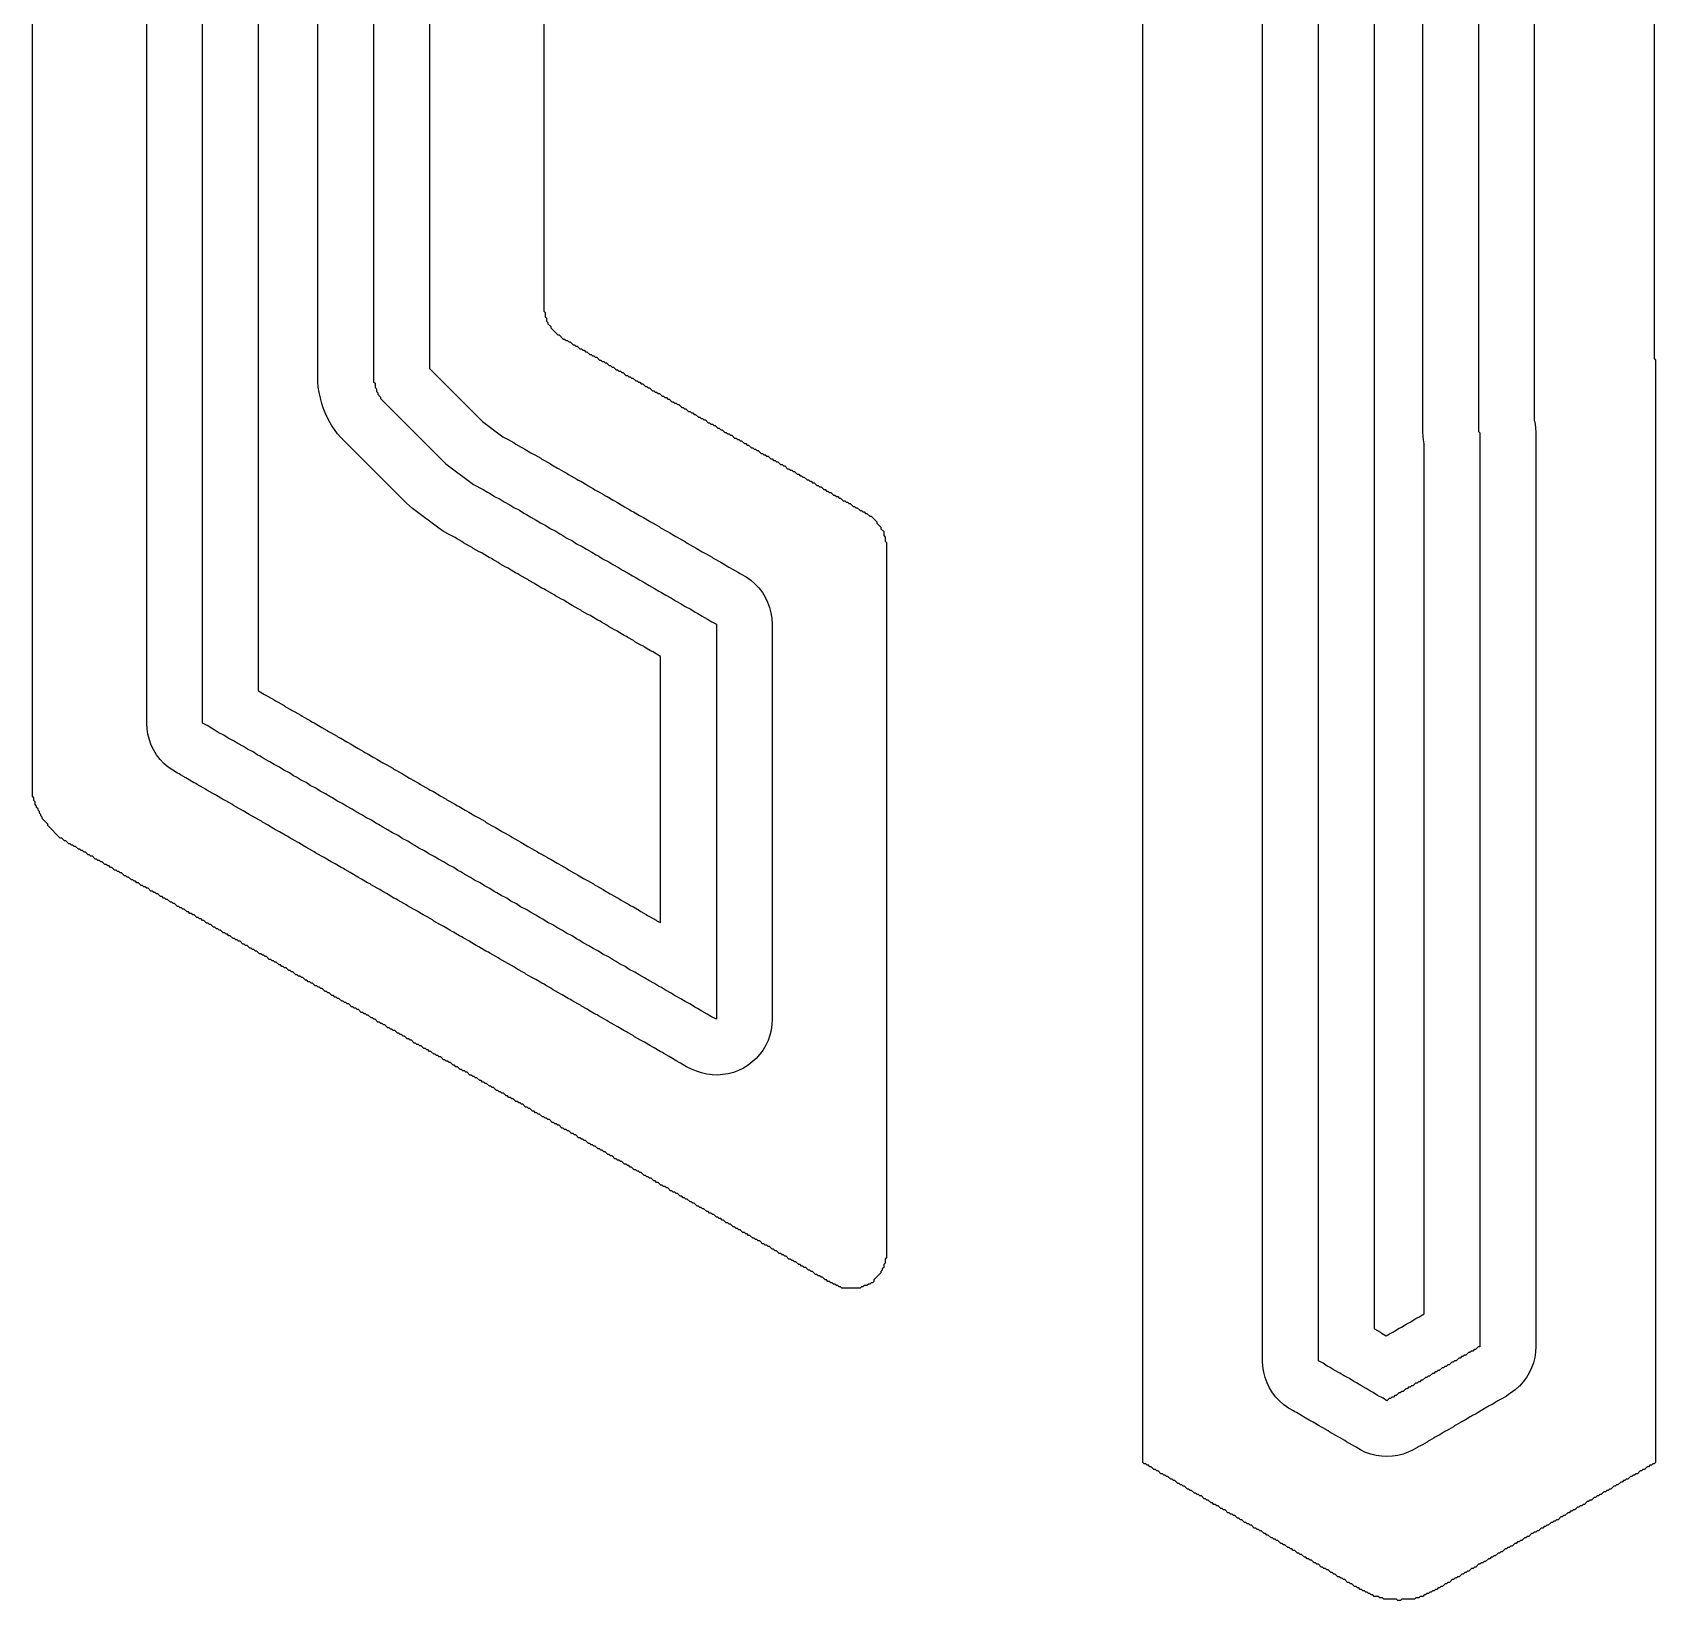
# Model space of a CAD drawing. Header units: millimetres. Extents: x 0 to 1730, y 0 to 225.
# Drawn here: x 0 to 116.5, y 0 to 112.5 of the extents above; entities that cross this region are included whole.
import ezdxf

# ---------------------------------------------------------------- set-up
doc = ezdxf.new("R2010")
doc.units = ezdxf.units.MM
for name, color, linetype in [('CENTERLINE', 1, 'Continuous'), ('GROOVE_8MM', 3, 'Continuous'), ('OUTLINE', 7, 'Continuous')]:
    doc.layers.add(name, color=color, linetype=linetype)

msp = doc.modelspace()

# ---------------------------------------------------------------- linework, layer by layer
at = {"layer": 'CENTERLINE'}
for points in [[(103.8, 173.62), (103.8, 83.88), (103.9, 83.78), (103.9, 18.22), (103.88, 18.2), (103.78, 18.2), (103.58, 18), (103.48, 18), (103.38, 17.9), (103.28, 17.9), (103.18, 17.8), (103.08, 17.8), (102.88, 17.6), (102.78, 17.6), (102.68, 17.5), (102.58, 17.5), (102.48, 17.4), (102.38, 17.4), (102.18, 17.2), (102.08, 17.2), (101.98, 17.1), (101.88, 17.1), (101.68, 16.9), (101.58, 16.9), (101.48, 16.8), (101.38, 16.8), (101.28, 16.7), (101.18, 16.7), (100.98, 16.5), (100.88, 16.5), (100.78, 16.4), (100.68, 16.4), (100.58, 16.3), (100.48, 16.3), (100.28, 16.1), (100.18, 16.1), (100.08, 16), (99.98, 16), (99.78, 15.8), (99.68, 15.8), (99.58, 15.7), (99.48, 15.7), (99.38, 15.6), (99.28, 15.6), (99.08, 15.4), (98.98, 15.4), (98.88, 15.3), (98.78, 15.3), (98.68, 15.2), (98.58, 15.2), (98.38, 15), (98.28, 15), (98.18, 14.9), (98.08, 14.9), (97.88, 14.7), (97.78, 14.7), (97.68, 14.6), (97.58, 14.6), (97.48, 14.5), (97.38, 14.5), (97.21, 14.33), (96.94, 14.52), (96.54, 14.72), (96.24, 14.92), (96.04, 15.02), (95.74, 15.22), (95.34, 15.42), (95.04, 15.62), (94.84, 15.72), (94.54, 15.92), (94.14, 16.12), (93.84, 16.32), (93.44, 16.52), (93.14, 16.72), (92.94, 16.82), (92.64, 17.02), (92.3, 17.19), (92.3, 206.9)], [(24.49, 168.23), (24.49, 87.44), (24.59, 87.34), (24.59, 87.04), (24.69, 86.94), (24.69, 86.74), (24.79, 86.64), (24.79, 86.54), (24.99, 86.34), (24.99, 86.24), (29.68, 81.56), (31.66, 80.07), (32.36, 79.72), (32.66, 79.52), (32.86, 79.42), (33.16, 79.22), (33.56, 79.02), (33.86, 78.82), (34.26, 78.62), (34.56, 78.42), (34.96, 78.22), (35.26, 78.02), (35.46, 77.92), (35.76, 77.72), (36.16, 77.52), (36.46, 77.32), (36.86, 77.12), (37.16, 76.92), (37.56, 76.72), (37.86, 76.52), (38.06, 76.42), (38.36, 76.22), (38.76, 76.02), (39.06, 75.82), (39.46, 75.62), (39.76, 75.42), (40.16, 75.22), (40.46, 75.02), (40.66, 74.92), (40.96, 74.72), (41.36, 74.52), (41.66, 74.32), (42.06, 74.12), (42.36, 73.92), (42.76, 73.72), (43.06, 73.52), (43.26, 73.42), (43.56, 73.22), (43.96, 73.02), (44.26, 72.82), (44.66, 72.62), (44.96, 72.42), (45.16, 72.32), (45.46, 72.12), (45.86, 71.92), (46.16, 71.72), (46.56, 71.52), (46.86, 71.32), (47.26, 71.12), (47.56, 70.92), (47.76, 70.82), (48.06, 70.62), (48.46, 70.42), (48.76, 70.22), (49.09, 70.06), (49.09, 41.7), (48.74, 41.88), (48.44, 42.08), (48.04, 42.28), (47.74, 42.48), (47.54, 42.58), (47.24, 42.78), (46.84, 42.98), (46.54, 43.18), (46.14, 43.38), (45.84, 43.58), (45.44, 43.78), (45.14, 43.98), (44.94, 44.08), (44.64, 44.28), (44.24, 44.48), (43.94, 44.68), (43.54, 44.88), (43.24, 45.08), (42.84, 45.28), (42.54, 45.48), (42.14, 45.68), (41.84, 45.88), (41.64, 45.98), (41.34, 46.18), (40.94, 46.38), (40.64, 46.58), (40.24, 46.78), (39.94, 46.98), (39.54, 47.18), (39.24, 47.38), (39.04, 47.48), (38.74, 47.68), (38.34, 47.88), (38.04, 48.08), (37.64, 48.28), (37.34, 48.48), (36.94, 48.68), (36.64, 48.88), (36.44, 48.98), (36.14, 49.18), (35.74, 49.38), (35.44, 49.58), (35.04, 49.78), (34.74, 49.98), (34.34, 50.18), (34.04, 50.38), (33.64, 50.58), (33.34, 50.78), (33.14, 50.88), (32.84, 51.08), (32.44, 51.28), (32.14, 51.48), (31.74, 51.68), (31.44, 51.88), (31.04, 52.08), (30.74, 52.28), (30.54, 52.38), (30.24, 52.58), (29.84, 52.78), (29.54, 52.98), (29.14, 53.18), (28.84, 53.38), (28.44, 53.58), (28.14, 53.78), (27.74, 53.98), (27.44, 54.18), (27.24, 54.28), (26.94, 54.48), (26.54, 54.68), (26.24, 54.88), (25.84, 55.08), (25.54, 55.28), (25.14, 55.48), (24.84, 55.68), (24.64, 55.78), (24.34, 55.98), (23.94, 56.18), (23.64, 56.38), (23.24, 56.58), (22.94, 56.78), (22.54, 56.98), (22.24, 57.18), (21.84, 57.38), (21.54, 57.58), (21.34, 57.68), (21.04, 57.88), (20.64, 58.08), (20.34, 58.28), (19.94, 58.48), (19.64, 58.68), (19.24, 58.88), (18.94, 59.08), (18.74, 59.18), (18.44, 59.38), (18.04, 59.58), (17.74, 59.78), (17.34, 59.98), (17.04, 60.18), (16.64, 60.38), (16.34, 60.58), (16.14, 60.68), (15.84, 60.88), (15.44, 61.08), (15.14, 61.28), (14.74, 61.48), (14.44, 61.68), (14.04, 61.88), (13.74, 62.08), (13.34, 62.28), (13.04, 62.48), (12.84, 62.58), (12.54, 62.78), (12.21, 62.94), (12.21, 161.14)]]:
    msp.add_lwpolyline(points, dxfattribs=at)
at = {"layer": 'GROOVE_8MM'}
for points in [[(107.8, 171.96), (107.8, 84.66), (107.83, 84.56), (107.88, 84.17), (107.9, 83.78), (107.9, 18.22), (107.88, 17.83), (107.83, 17.44), (107.73, 17.06), (107.6, 16.69), (107.43, 16.33), (107.23, 16), (106.99, 15.68), (106.73, 15.39), (106.71, 15.37), (106.42, 15.11), (106.1, 14.87), (105.95, 14.78), (105.8, 14.67), (105.47, 14.47), (105.31, 14.4), (105.27, 14.37), (105.18, 14.33), (105.1, 14.27), (104.77, 14.07), (104.61, 14), (104.57, 13.97), (104.48, 13.93), (104.4, 13.87), (104.07, 13.67), (103.98, 13.63), (103.9, 13.57), (103.57, 13.37), (103.41, 13.3), (103.37, 13.27), (103.28, 13.23), (103.2, 13.17), (102.87, 12.97), (102.71, 12.9), (102.67, 12.87), (102.58, 12.83), (102.5, 12.77), (102.17, 12.57), (102.08, 12.53), (102, 12.47), (101.67, 12.27), (101.51, 12.2), (101.47, 12.17), (101.38, 12.13), (101.3, 12.07), (100.97, 11.87), (100.81, 11.8), (100.77, 11.77), (100.68, 11.73), (100.6, 11.67), (100.27, 11.47), (100.18, 11.43), (100.1, 11.37), (99.77, 11.17), (99.61, 11.1), (99.57, 11.07), (99.45, 11.02), (99.44, 11.01), (99.1, 10.8), (98.75, 10.64), (98.38, 10.5), (98, 10.41), (97.61, 10.35), (97.22, 10.33), (96.83, 10.35), (96.44, 10.41), (96.06, 10.5), (95.69, 10.63), (95.33, 10.8), (95, 11), (94.92, 11.05), (94.75, 11.14), (94.32, 11.39), (94.2, 11.47), (93.82, 11.69), (93.72, 11.75), (93.55, 11.84), (93.12, 12.09), (93, 12.17), (92.62, 12.39), (92.52, 12.45), (92.35, 12.54), (91.92, 12.79), (91.82, 12.85), (91.65, 12.94), (91.22, 13.19), (91.1, 13.27), (90.72, 13.49), (90.62, 13.55), (90.51, 13.61), (90.16, 13.81), (89.83, 14.04), (89.53, 14.3), (89.25, 14.6), (89.01, 14.91), (88.79, 15.26), (88.62, 15.62), (88.48, 16), (88.38, 16.39), (88.32, 16.78), (88.3, 17.19), (88.3, 206.9)], [(96.3, 204.57), (96.3, 19.51), (96.32, 19.5), (96.75, 19.25), (96.87, 19.17), (96.87, 19.17), (97.17, 18.99), (97.4, 19.13), (97.55, 19.2), (97.6, 19.23), (97.68, 19.27), (97.76, 19.32), (98.1, 19.53), (98.18, 19.57), (98.26, 19.62), (98.6, 19.83), (98.75, 19.9), (98.8, 19.93), (98.88, 19.97), (98.96, 20.02), (99.3, 20.23), (99.45, 20.3), (99.5, 20.33), (99.58, 20.37), (99.66, 20.42), (99.9, 20.57), (99.9, 83.01), (99.88, 83.1), (99.82, 83.49), (99.8, 83.88), (99.8, 173.62)], [(28.49, 168.23), (28.49, 88.4), (32.31, 84.58), (33.77, 83.49), (34.15, 83.3), (34.58, 83.05), (34.69, 82.97), (35.08, 82.75), (35.17, 82.69), (35.35, 82.6), (35.78, 82.35), (35.87, 82.29), (36.05, 82.2), (36.48, 81.95), (36.57, 81.89), (36.75, 81.8), (37.18, 81.55), (37.29, 81.47), (37.68, 81.25), (37.77, 81.19), (37.95, 81.1), (38.38, 80.85), (38.47, 80.79), (38.65, 80.7), (39.08, 80.45), (39.17, 80.39), (39.35, 80.3), (39.78, 80.05), (39.89, 79.97), (40.28, 79.75), (40.37, 79.69), (40.55, 79.6), (40.98, 79.35), (41.07, 79.29), (41.25, 79.2), (41.68, 78.95), (41.77, 78.89), (41.95, 78.8), (42.38, 78.55), (42.49, 78.47), (42.88, 78.25), (42.97, 78.19), (43.15, 78.1), (43.58, 77.85), (43.67, 77.79), (43.85, 77.7), (44.28, 77.45), (44.37, 77.39), (44.55, 77.3), (44.98, 77.05), (45.09, 76.97), (45.48, 76.75), (45.57, 76.69), (45.75, 76.6), (46.18, 76.35), (46.27, 76.29), (46.45, 76.2), (46.88, 75.95), (46.99, 75.87), (47.38, 75.65), (47.47, 75.59), (47.65, 75.5), (48.08, 75.25), (48.17, 75.19), (48.35, 75.1), (48.78, 74.85), (48.87, 74.79), (49.05, 74.7), (49.48, 74.45), (49.59, 74.37), (49.98, 74.15), (50.07, 74.09), (50.25, 74), (50.68, 73.75), (50.77, 73.69), (50.88, 73.63), (51.23, 73.44), (51.56, 73.2), (51.86, 72.94), (52.14, 72.65), (52.39, 72.33), (52.6, 71.99), (52.77, 71.62), (52.91, 71.25), (53.01, 70.86), (53.07, 70.46), (53.09, 70.06), (53.09, 41.7), (53.07, 41.32), (53.02, 40.93), (52.93, 40.56), (52.8, 40.19), (52.63, 39.84), (52.44, 39.51), (52.21, 39.19), (51.95, 38.9), (51.67, 38.64), (51.36, 38.41), (51.03, 38.2), (50.68, 38.03), (50.32, 37.89), (49.94, 37.79), (49.56, 37.73), (49.18, 37.7), (48.79, 37.71), (48.4, 37.76), (48.03, 37.85), (47.66, 37.97), (47.3, 38.12), (46.95, 38.3), (46.52, 38.55), (46.43, 38.61), (46.25, 38.7), (45.82, 38.95), (45.71, 39.03), (45.32, 39.25), (45.23, 39.31), (45.05, 39.4), (44.62, 39.65), (44.53, 39.71), (44.35, 39.8), (43.92, 40.05), (43.83, 40.11), (43.65, 40.2), (43.22, 40.45), (43.11, 40.53), (42.72, 40.75), (42.63, 40.81), (42.45, 40.9), (42.02, 41.15), (41.93, 41.21), (41.75, 41.3), (41.32, 41.55), (41.23, 41.61), (41.05, 41.7), (40.62, 41.95), (40.53, 42.01), (40.35, 42.1), (39.92, 42.35), (39.81, 42.43), (39.42, 42.65), (39.33, 42.71), (39.15, 42.8), (38.72, 43.05), (38.63, 43.11), (38.45, 43.2), (38.02, 43.45), (37.93, 43.51), (37.75, 43.6), (37.32, 43.85), (37.21, 43.93), (36.82, 44.15), (36.73, 44.21), (36.55, 44.3), (36.12, 44.55), (36.03, 44.61), (35.85, 44.7), (35.42, 44.95), (35.33, 45.01), (35.15, 45.1), (34.72, 45.35), (34.61, 45.43), (34.22, 45.65), (34.13, 45.71), (33.95, 45.8), (33.52, 46.05), (33.43, 46.11), (33.25, 46.2), (32.82, 46.45), (32.73, 46.51), (32.55, 46.6), (32.12, 46.85), (32.03, 46.91), (31.85, 47), (31.42, 47.25), (31.31, 47.33), (30.92, 47.55), (30.83, 47.61), (30.65, 47.7), (30.22, 47.95), (30.13, 48.01), (29.95, 48.1), (29.52, 48.35), (29.43, 48.41), (29.25, 48.5), (28.82, 48.75), (28.71, 48.83), (28.32, 49.05), (28.23, 49.11), (28.05, 49.2), (27.62, 49.45), (27.53, 49.51), (27.35, 49.6), (26.92, 49.85), (26.83, 49.91), (26.65, 50), (26.22, 50.25), (26.13, 50.31), (25.95, 50.4), (25.52, 50.65), (25.41, 50.73), (25.02, 50.95), (24.93, 51.01), (24.75, 51.1), (24.32, 51.35), (24.23, 51.41), (24.05, 51.5), (23.62, 51.75), (23.53, 51.81), (23.35, 51.9), (22.92, 52.15), (22.81, 52.23), (22.42, 52.45), (22.33, 52.51), (22.15, 52.6), (21.72, 52.85), (21.63, 52.91), (21.45, 53), (21.02, 53.25), (20.93, 53.31), (20.75, 53.4), (20.32, 53.65), (20.23, 53.71), (20.05, 53.8), (19.62, 54.05), (19.51, 54.13), (19.12, 54.35), (19.03, 54.41), (18.85, 54.5), (18.42, 54.75), (18.33, 54.81), (18.15, 54.9), (17.72, 55.15), (17.63, 55.21), (17.45, 55.3), (17.02, 55.55), (16.91, 55.63), (16.52, 55.85), (16.43, 55.91), (16.25, 56), (15.82, 56.25), (15.73, 56.31), (15.55, 56.4), (15.12, 56.65), (15.03, 56.71), (14.85, 56.8), (14.42, 57.05), (14.31, 57.13), (13.92, 57.35), (13.83, 57.41), (13.65, 57.5), (13.22, 57.75), (13.13, 57.81), (12.95, 57.9), (12.52, 58.15), (12.43, 58.21), (12.25, 58.3), (11.82, 58.55), (11.73, 58.61), (11.55, 58.7), (11.12, 58.95), (11.01, 59.03), (10.62, 59.25), (10.53, 59.31), (10.42, 59.37), (10.07, 59.57), (9.74, 59.8), (9.44, 60.06), (9.16, 60.35), (8.91, 60.67), (8.7, 61.02), (8.53, 61.38), (8.39, 61.76), (8.29, 62.15), (8.23, 62.54), (8.21, 62.94), (8.21, 161.14)], [(16.21, 158.82), (16.21, 65.27), (16.23, 65.26), (16.66, 65.01), (16.75, 64.95), (16.75, 64.95), (16.93, 64.86), (17.36, 64.61), (17.45, 64.55), (17.63, 64.46), (18.06, 64.21), (18.17, 64.13), (18.56, 63.91), (18.65, 63.85), (18.83, 63.76), (19.26, 63.51), (19.35, 63.45), (19.53, 63.36), (19.96, 63.11), (20.05, 63.05), (20.23, 62.96), (20.66, 62.71), (20.77, 62.63), (21.16, 62.41), (21.25, 62.35), (21.43, 62.26), (21.86, 62.01), (21.95, 61.95), (22.13, 61.86), (22.56, 61.61), (22.65, 61.55), (22.83, 61.46), (23.26, 61.21), (23.37, 61.13), (23.76, 60.91), (23.85, 60.85), (24.03, 60.76), (24.46, 60.51), (24.55, 60.45), (24.73, 60.36), (25.16, 60.11), (25.25, 60.05), (25.43, 59.96), (25.86, 59.71), (25.95, 59.65), (26.13, 59.56), (26.56, 59.31), (26.67, 59.23), (27.06, 59.01), (27.15, 58.95), (27.33, 58.86), (27.76, 58.61), (27.85, 58.55), (28.03, 58.46), (28.46, 58.21), (28.55, 58.15), (28.73, 58.06), (29.16, 57.81), (29.27, 57.73), (29.66, 57.51), (29.75, 57.45), (29.93, 57.36), (30.36, 57.11), (30.45, 57.05), (30.63, 56.96), (31.06, 56.71), (31.15, 56.65), (31.33, 56.56), (31.76, 56.31), (31.85, 56.25), (32.03, 56.16), (32.46, 55.91), (32.57, 55.83), (32.96, 55.61), (33.05, 55.55), (33.23, 55.46), (33.66, 55.21), (33.75, 55.15), (33.93, 55.06), (34.36, 54.81), (34.45, 54.75), (34.63, 54.66), (35.06, 54.41), (35.17, 54.33), (35.56, 54.11), (35.65, 54.05), (35.83, 53.96), (36.26, 53.71), (36.35, 53.65), (36.53, 53.56), (36.96, 53.31), (37.05, 53.25), (37.23, 53.16), (37.66, 52.91), (37.75, 52.85), (37.93, 52.76), (38.36, 52.51), (38.47, 52.43), (38.86, 52.21), (38.95, 52.15), (39.13, 52.06), (39.56, 51.81), (39.65, 51.75), (39.83, 51.66), (40.26, 51.41), (40.35, 51.35), (40.53, 51.26), (40.96, 51.01), (41.07, 50.93), (41.46, 50.71), (41.55, 50.65), (41.73, 50.56), (42.16, 50.31), (42.25, 50.25), (42.43, 50.16), (42.86, 49.91), (42.95, 49.85), (43.13, 49.76), (43.56, 49.51), (43.67, 49.43), (44.06, 49.21), (44.15, 49.15), (44.33, 49.06), (44.76, 48.81), (44.85, 48.75), (45.03, 48.66), (45.09, 48.62), (45.09, 67.73), (45.07, 67.74), (44.64, 67.99), (44.55, 68.06), (44.37, 68.14), (43.94, 68.39), (43.85, 68.46), (43.67, 68.54), (43.24, 68.79), (43.13, 68.87), (42.74, 69.09), (42.65, 69.16), (42.47, 69.24), (42.04, 69.49), (41.95, 69.56), (41.77, 69.64), (41.34, 69.89), (41.23, 69.97), (40.84, 70.19), (40.75, 70.26), (40.57, 70.34), (40.14, 70.59), (40.05, 70.66), (39.87, 70.74), (39.44, 70.99), (39.35, 71.06), (39.17, 71.14), (38.74, 71.39), (38.63, 71.47), (38.24, 71.69), (38.15, 71.76), (37.97, 71.84), (37.54, 72.09), (37.45, 72.16), (37.27, 72.24), (36.84, 72.49), (36.75, 72.56), (36.57, 72.64), (36.14, 72.89), (36.03, 72.97), (35.64, 73.19), (35.55, 73.26), (35.37, 73.34), (34.94, 73.59), (34.85, 73.66), (34.67, 73.74), (34.24, 73.99), (34.15, 74.06), (33.97, 74.14), (33.54, 74.39), (33.43, 74.47), (33.04, 74.69), (32.95, 74.76), (32.77, 74.84), (32.34, 75.09), (32.25, 75.16), (32.07, 75.24), (31.64, 75.49), (31.55, 75.56), (31.37, 75.64), (30.94, 75.89), (30.83, 75.97), (30.44, 76.19), (30.35, 76.26), (29.87, 76.5), (29.55, 76.67), (29.26, 76.87), (27.28, 78.36), (26.85, 78.73), (22.16, 83.42), (21.9, 83.71), (21.67, 84.02), (21.57, 84.18), (21.47, 84.32), (21.27, 84.66), (21.19, 84.82), (21.17, 84.86), (21, 85.21), (20.87, 85.58), (20.85, 85.65), (20.77, 85.88), (20.67, 86.26), (20.67, 86.27), (20.67, 86.28), (20.57, 86.66), (20.51, 87.05), (20.49, 87.44), (20.49, 161.3)]]:
    msp.add_lwpolyline(points, dxfattribs=at)
at = {"layer": 'OUTLINE'}
for points in [[(116.4, 168.4), (116.4, 89.1), (116.5, 89), (116.5, 9.9), (116.4, 9.8), (116.3, 9.8), (116.2, 9.7), (116.1, 9.7), (116, 9.6), (115.9, 9.6), (115.7, 9.4), (115.6, 9.4), (115.5, 9.3), (115.4, 9.3), (115.2, 9.1), (115.1, 9.1), (115, 9), (114.9, 9), (114.8, 8.9), (114.7, 8.9), (114.5, 8.7), (114.4, 8.7), (114.3, 8.6), (114.2, 8.6), (114.1, 8.5), (114, 8.5), (113.8, 8.3), (113.7, 8.3), (113.6, 8.2), (113.5, 8.2), (113.3, 8), (113.2, 8), (113.1, 7.9), (113, 7.9), (112.9, 7.8), (112.8, 7.8), (112.6, 7.6), (112.5, 7.6), (112.4, 7.5), (112.3, 7.5), (112.2, 7.4), (112.1, 7.4), (111.9, 7.2), (111.8, 7.2), (111.7, 7.1), (111.6, 7.1), (111.4, 6.9), (111.3, 6.9), (111.2, 6.8), (111.1, 6.8), (111, 6.7), (110.9, 6.7), (110.7, 6.5), (110.6, 6.5), (110.5, 6.4), (110.4, 6.4), (110.3, 6.3), (110.2, 6.3), (110, 6.1), (109.9, 6.1), (109.8, 6), (109.7, 6), (109.5, 5.8), (109.4, 5.8), (109.3, 5.7), (109.2, 5.7), (109.1, 5.6), (109, 5.6), (108.8, 5.4), (108.7, 5.4), (108.6, 5.3), (108.5, 5.3), (108.4, 5.2), (108.3, 5.2), (108.1, 5), (108, 5), (107.9, 4.9), (107.8, 4.9), (107.7, 4.8), (107.6, 4.8), (107.4, 4.6), (107.3, 4.6), (107.2, 4.5), (107.1, 4.5), (106.9, 4.3), (106.8, 4.3), (106.7, 4.2), (106.6, 4.2), (106.5, 4.1), (106.4, 4.1), (106.2, 3.9), (106.1, 3.9), (106, 3.8), (105.9, 3.8), (105.8, 3.7), (105.7, 3.7), (105.5, 3.5), (105.4, 3.5), (105.3, 3.4), (105.2, 3.4), (105, 3.2), (104.9, 3.2), (104.8, 3.1), (104.7, 3.1), (104.6, 3), (104.5, 3), (104.3, 2.8), (104.2, 2.8), (104.1, 2.7), (104, 2.7), (103.9, 2.6), (103.8, 2.6), (103.6, 2.4), (103.5, 2.4), (103.4, 2.3), (103.3, 2.3), (103.1, 2.1), (103, 2.1), (102.9, 2), (102.8, 2), (102.7, 1.9), (102.6, 1.9), (102.4, 1.7), (102.3, 1.7), (102.2, 1.6), (102.1, 1.6), (102, 1.5), (101.9, 1.5), (101.7, 1.3), (101.6, 1.3), (101.5, 1.2), (101.4, 1.2), (101.2, 1), (101.1, 1), (101, 0.9), (100.9, 0.9), (100.8, 0.8), (100.7, 0.8), (100.6, 0.7), (100.5, 0.7), (100.4, 0.6), (100.3, 0.6), (100.2, 0.5), (100.1, 0.5), (100, 0.4), (99.9, 0.4), (99.8, 0.3), (99.6, 0.3), (99.5, 0.2), (99.3, 0.2), (99.2, 0.1), (98.3, 0.1), (98.2, 0), (98, 0), (97.9, 0.1), (97, 0.1), (96.9, 0.2), (96.7, 0.2), (96.6, 0.3), (96.3, 0.3), (96.2, 0.4), (96.1, 0.4), (96, 0.5), (95.9, 0.5), (95.8, 0.6), (95.7, 0.6), (95.6, 0.7), (95.5, 0.7), (95.4, 0.8), (95.3, 0.8), (95.2, 0.9), (95.1, 0.9), (95, 1), (94.9, 1), (94.7, 1.2), (94.6, 1.2), (94.5, 1.3), (94.4, 1.3), (94.2, 1.5), (94.1, 1.5), (94, 1.6), (93.9, 1.6), (93.8, 1.7), (93.7, 1.7), (93.5, 1.9), (93.4, 1.9), (93.3, 2), (93.2, 2), (93, 2.2), (92.9, 2.2), (92.8, 2.3), (92.7, 2.3), (92.6, 2.4), (92.5, 2.4), (92.3, 2.6), (92.2, 2.6), (92.1, 2.7), (92, 2.7), (91.8, 2.9), (91.7, 2.9), (91.6, 3), (91.5, 3), (91.4, 3.1), (91.3, 3.1), (91.1, 3.3), (91, 3.3), (90.9, 3.4), (90.8, 3.4), (90.6, 3.6), (90.5, 3.6), (90.4, 3.7), (90.3, 3.7), (90.2, 3.8), (90.1, 3.8), (89.9, 4), (89.8, 4), (89.7, 4.1), (89.6, 4.1), (89.4, 4.3), (89.3, 4.3), (89.2, 4.4), (89.1, 4.4), (89, 4.5), (88.9, 4.5), (88.7, 4.7), (88.6, 4.7), (88.5, 4.8), (88.4, 4.8), (88.2, 5), (88.1, 5), (88, 5.1), (87.9, 5.1), (87.8, 5.2), (87.7, 5.2), (87.5, 5.4), (87.4, 5.4), (87.3, 5.5), (87.2, 5.5), (87.1, 5.6), (87, 5.6), (86.8, 5.8), (86.7, 5.8), (86.6, 5.9), (86.5, 5.9), (86.3, 6.1), (86.2, 6.1), (86.1, 6.2), (86, 6.2), (85.9, 6.3), (85.8, 6.3), (85.6, 6.5), (85.5, 6.5), (85.4, 6.6), (85.3, 6.6), (85.1, 6.8), (85, 6.8), (84.9, 6.9), (84.8, 6.9), (84.7, 7), (84.6, 7), (84.4, 7.2), (84.3, 7.2), (84.2, 7.3), (84.1, 7.3), (83.9, 7.5), (83.8, 7.5), (83.7, 7.6), (83.6, 7.6), (83.5, 7.7), (83.4, 7.7), (83.2, 7.9), (83.1, 7.9), (83, 8), (82.9, 8), (82.7, 8.2), (82.6, 8.2), (82.5, 8.3), (82.4, 8.3), (82.3, 8.4), (82.2, 8.4), (82, 8.6), (81.9, 8.6), (81.8, 8.7), (81.7, 8.7), (81.5, 8.9), (81.4, 8.9), (81.3, 9), (81.2, 9), (81.1, 9.1), (81, 9.1), (80.8, 9.3), (80.7, 9.3), (80.6, 9.4), (80.5, 9.4), (80.3, 9.6), (80.2, 9.6), (80.1, 9.7), (80, 9.7), (79.9, 9.8), (79.8, 9.8), (79.7, 9.9), (79.7, 215.2)], [(36.7, 186.6), (36.7, 92.5), (36.8, 92.4), (36.8, 92.1), (36.9, 92), (36.9, 91.8), (37, 91.7), (37, 91.6), (37.2, 91.4), (37.2, 91.3), (37.7, 90.8), (37.8, 90.8), (38.1, 90.5), (38.2, 90.5), (38.3, 90.4), (38.4, 90.4), (38.5, 90.3), (38.6, 90.3), (38.8, 90.1), (38.9, 90.1), (39, 90), (39.1, 90), (39.3, 89.8), (39.4, 89.8), (39.5, 89.7), (39.6, 89.7), (39.7, 89.6), (39.8, 89.6), (40, 89.4), (40.1, 89.4), (40.2, 89.3), (40.3, 89.3), (40.4, 89.2), (40.5, 89.2), (40.7, 89), (40.8, 89), (40.9, 88.9), (41, 88.9), (41.1, 88.8), (41.2, 88.8), (41.4, 88.6), (41.5, 88.6), (41.6, 88.5), (41.7, 88.5), (41.9, 88.3), (42, 88.3), (42.1, 88.2), (42.2, 88.2), (42.3, 88.1), (42.4, 88.1), (42.6, 87.9), (42.7, 87.9), (42.8, 87.8), (42.9, 87.8), (43, 87.7), (43.1, 87.7), (43.3, 87.5), (43.4, 87.5), (43.5, 87.4), (43.6, 87.4), (43.7, 87.3), (43.8, 87.3), (44, 87.1), (44.1, 87.1), (44.2, 87), (44.3, 87), (44.5, 86.8), (44.6, 86.8), (44.7, 86.7), (44.8, 86.7), (44.9, 86.6), (45, 86.6), (45.2, 86.4), (45.3, 86.4), (45.4, 86.3), (45.5, 86.3), (45.6, 86.2), (45.7, 86.2), (45.9, 86), (46, 86), (46.1, 85.9), (46.2, 85.9), (46.3, 85.8), (46.4, 85.8), (46.6, 85.6), (46.7, 85.6), (46.8, 85.5), (46.9, 85.5), (47.1, 85.3), (47.2, 85.3), (47.3, 85.2), (47.4, 85.2), (47.5, 85.1), (47.6, 85.1), (47.8, 84.9), (47.9, 84.9), (48, 84.8), (48.1, 84.8), (48.2, 84.7), (48.3, 84.7), (48.5, 84.5), (48.6, 84.5), (48.7, 84.4), (48.8, 84.4), (48.9, 84.3), (49, 84.3), (49.2, 84.1), (49.3, 84.1), (49.4, 84), (49.5, 84), (49.7, 83.8), (49.8, 83.8), (49.9, 83.7), (50, 83.7), (50.1, 83.6), (50.2, 83.6), (50.4, 83.4), (50.5, 83.4), (50.6, 83.3), (50.7, 83.3), (50.8, 83.2), (50.9, 83.2), (51.1, 83), (51.2, 83), (51.3, 82.9), (51.4, 82.9), (51.6, 82.7), (51.7, 82.7), (51.8, 82.6), (51.9, 82.6), (52, 82.5), (52.1, 82.5), (52.3, 82.3), (52.4, 82.3), (52.5, 82.2), (52.6, 82.2), (52.7, 82.1), (52.8, 82.1), (53, 81.9), (53.1, 81.9), (53.2, 81.8), (53.3, 81.8), (53.4, 81.7), (53.5, 81.7), (53.7, 81.5), (53.8, 81.5), (53.9, 81.4), (54, 81.4), (54.2, 81.2), (54.3, 81.2), (54.4, 81.1), (54.5, 81.1), (54.6, 81), (54.7, 81), (54.9, 80.8), (55, 80.8), (55.1, 80.7), (55.2, 80.7), (55.3, 80.6), (55.4, 80.6), (55.6, 80.4), (55.7, 80.4), (55.8, 80.3), (55.9, 80.3), (56, 80.2), (56.1, 80.2), (56.3, 80), (56.4, 80), (56.5, 79.9), (56.6, 79.9), (56.8, 79.7), (56.9, 79.7), (57, 79.6), (57.1, 79.6), (57.2, 79.5), (57.3, 79.5), (57.5, 79.3), (57.6, 79.3), (57.7, 79.2), (57.8, 79.2), (57.9, 79.1), (58, 79.1), (58.2, 78.9), (58.3, 78.9), (58.4, 78.8), (58.5, 78.8), (58.6, 78.7), (58.7, 78.7), (58.9, 78.5), (59, 78.5), (59.1, 78.4), (59.2, 78.4), (59.4, 78.2), (59.5, 78.2), (59.6, 78.1), (59.7, 78.1), (59.8, 78), (59.9, 78), (60.1, 77.8), (60.2, 77.8), (60.6, 77.4), (60.6, 77.3), (60.9, 77), (60.9, 76.9), (61.1, 76.7), (61.1, 76.4), (61.2, 76.3), (61.2, 76), (61.3, 75.9), (61.3, 24.6), (61.2, 24.5), (61.2, 24.2), (61.1, 24.1), (61.1, 23.9), (61, 23.8), (61, 23.7), (60.9, 23.6), (60.9, 23.5), (60.4, 23), (60.4, 22.9), (60.3, 22.8), (60.2, 22.8), (60.1, 22.7), (60, 22.7), (59.9, 22.6), (59.7, 22.6), (59.6, 22.5), (59.5, 22.5), (59.4, 22.4), (58.1, 22.4), (58, 22.5), (57.9, 22.5), (57.8, 22.6), (57.7, 22.6), (57.6, 22.7), (57.5, 22.7), (57.4, 22.8), (57.3, 22.8), (57.2, 22.9), (57.1, 22.9), (57, 23), (56.9, 23), (56.7, 23.2), (56.6, 23.2), (56.5, 23.3), (56.4, 23.3), (56.3, 23.4), (56.2, 23.4), (56, 23.6), (55.9, 23.6), (55.8, 23.7), (55.7, 23.7), (55.5, 23.9), (55.4, 23.9), (55.3, 24), (55.2, 24), (55.1, 24.1), (55, 24.1), (54.8, 24.3), (54.7, 24.3), (54.6, 24.4), (54.5, 24.4), (54.4, 24.5), (54.3, 24.5), (54.1, 24.7), (54, 24.7), (53.9, 24.8), (53.8, 24.8), (53.7, 24.9), (53.6, 24.9), (53.4, 25.1), (53.3, 25.1), (53.2, 25.2), (53.1, 25.2), (52.9, 25.4), (52.8, 25.4), (52.7, 25.5), (52.6, 25.5), (52.5, 25.6), (52.4, 25.6), (52.2, 25.8), (52.1, 25.8), (52, 25.9), (51.9, 25.9), (51.8, 26), (51.7, 26), (51.5, 26.2), (51.4, 26.2), (51.3, 26.3), (51.2, 26.3), (51.1, 26.4), (51, 26.4), (50.8, 26.6), (50.7, 26.6), (50.6, 26.7), (50.5, 26.7), (50.4, 26.8), (50.3, 26.8), (50.1, 27), (50, 27), (49.9, 27.1), (49.8, 27.1), (49.6, 27.3), (49.5, 27.3), (49.4, 27.4), (49.3, 27.4), (49.2, 27.5), (49.1, 27.5), (48.9, 27.7), (48.8, 27.7), (48.7, 27.8), (48.6, 27.8), (48.5, 27.9), (48.4, 27.9), (48.2, 28.1), (48.1, 28.1), (48, 28.2), (47.9, 28.2), (47.8, 28.3), (47.7, 28.3), (47.5, 28.5), (47.4, 28.5), (47.3, 28.6), (47.2, 28.6), (47, 28.8), (46.9, 28.8), (46.8, 28.9), (46.7, 28.9), (46.6, 29), (46.5, 29), (46.3, 29.2), (46.2, 29.2), (46.1, 29.3), (46, 29.3), (45.9, 29.4), (45.8, 29.4), (45.6, 29.6), (45.5, 29.6), (45.4, 29.7), (45.3, 29.7), (45.2, 29.8), (45.1, 29.8), (44.9, 30), (44.8, 30), (44.7, 30.1), (44.6, 30.1), (44.4, 30.3), (44.3, 30.3), (44.2, 30.4), (44.1, 30.4), (44, 30.5), (43.9, 30.5), (43.7, 30.7), (43.6, 30.7), (43.5, 30.8), (43.4, 30.8), (43.3, 30.9), (43.2, 30.9), (43, 31.1), (42.9, 31.1), (42.8, 31.2), (42.7, 31.2), (42.6, 31.3), (42.5, 31.3), (42.3, 31.5), (42.2, 31.5), (42.1, 31.6), (42, 31.6), (41.9, 31.7), (41.8, 31.7), (41.6, 31.9), (41.5, 31.9), (41.4, 32), (41.3, 32), (41.1, 32.2), (41, 32.2), (40.9, 32.3), (40.8, 32.3), (40.7, 32.4), (40.6, 32.4), (40.4, 32.6), (40.3, 32.6), (40.2, 32.7), (40.1, 32.7), (40, 32.8), (39.9, 32.8), (39.7, 33), (39.6, 33), (39.5, 33.1), (39.4, 33.1), (39.3, 33.2), (39.2, 33.2), (39, 33.4), (38.9, 33.4), (38.8, 33.5), (38.7, 33.5), (38.5, 33.7), (38.4, 33.7), (38.3, 33.8), (38.2, 33.8), (38.1, 33.9), (38, 33.9), (37.8, 34.1), (37.7, 34.1), (37.6, 34.2), (37.5, 34.2), (37.4, 34.3), (37.3, 34.3), (37.1, 34.5), (37, 34.5), (36.9, 34.6), (36.8, 34.6), (36.7, 34.7), (36.6, 34.7), (36.4, 34.9), (36.3, 34.9), (36.2, 35), (36.1, 35), (36, 35.1), (35.9, 35.1), (35.7, 35.3), (35.6, 35.3), (35.5, 35.4), (35.4, 35.4), (35.2, 35.6), (35.1, 35.6), (35, 35.7), (34.9, 35.7), (34.8, 35.8), (34.7, 35.8), (34.5, 36), (34.4, 36), (34.3, 36.1), (34.2, 36.1), (34.1, 36.2), (34, 36.2), (33.8, 36.4), (33.7, 36.4), (33.6, 36.5), (33.5, 36.5), (33.4, 36.6), (33.3, 36.6), (33.1, 36.8), (33, 36.8), (32.9, 36.9), (32.8, 36.9), (32.6, 37.1), (32.5, 37.1), (32.4, 37.2), (32.3, 37.2), (32.2, 37.3), (32.1, 37.3), (31.9, 37.5), (31.8, 37.5), (31.7, 37.6), (31.6, 37.6), (31.5, 37.7), (31.4, 37.7), (31.2, 37.9), (31.1, 37.9), (31, 38), (30.9, 38), (30.8, 38.1), (30.7, 38.1), (30.5, 38.3), (30.4, 38.3), (30.3, 38.4), (30.2, 38.4), (30, 38.6), (29.9, 38.6), (29.8, 38.7), (29.7, 38.7), (29.6, 38.8), (29.5, 38.8), (29.3, 39), (29.2, 39), (29.1, 39.1), (29, 39.1), (28.9, 39.2), (28.8, 39.2), (28.6, 39.4), (28.5, 39.4), (28.4, 39.5), (28.3, 39.5), (28.2, 39.6), (28.1, 39.6), (27.9, 39.8), (27.8, 39.8), (27.7, 39.9), (27.6, 39.9), (27.5, 40), (27.4, 40), (27.2, 40.2), (27.1, 40.2), (27, 40.3), (26.9, 40.3), (26.7, 40.5), (26.6, 40.5), (26.5, 40.6), (26.4, 40.6), (26.3, 40.7), (26.2, 40.7), (26, 40.9), (25.9, 40.9), (25.8, 41), (25.7, 41), (25.6, 41.1), (25.5, 41.1), (25.3, 41.3), (25.2, 41.3), (25.1, 41.4), (25, 41.4), (24.9, 41.5), (24.8, 41.5), (24.6, 41.7), (24.5, 41.7), (24.4, 41.8), (24.3, 41.8), (24.1, 42), (24, 42), (23.9, 42.1), (23.8, 42.1), (23.7, 42.2), (23.6, 42.2), (23.4, 42.4), (23.3, 42.4), (23.2, 42.5), (23.1, 42.5), (23, 42.6), (22.9, 42.6), (22.7, 42.8), (22.6, 42.8), (22.5, 42.9), (22.4, 42.9), (22.3, 43), (22.2, 43), (22, 43.2), (21.9, 43.2), (21.8, 43.3), (21.7, 43.3), (21.6, 43.4), (21.5, 43.4), (21.3, 43.6), (21.2, 43.6), (21.1, 43.7), (21, 43.7), (20.8, 43.9), (20.7, 43.9), (20.6, 44), (20.5, 44), (20.4, 44.1), (20.3, 44.1), (20.1, 44.3), (20, 44.3), (19.9, 44.4), (19.8, 44.4), (19.7, 44.5), (19.6, 44.5), (19.4, 44.7), (19.3, 44.7), (19.2, 44.8), (19.1, 44.8), (19, 44.9), (18.9, 44.9), (18.7, 45.1), (18.6, 45.1), (18.5, 45.2), (18.4, 45.2), (18.2, 45.4), (18.1, 45.4), (18, 45.5), (17.9, 45.5), (17.8, 45.6), (17.7, 45.6), (17.5, 45.8), (17.4, 45.8), (17.3, 45.9), (17.2, 45.9), (17.1, 46), (17, 46), (16.8, 46.2), (16.7, 46.2), (16.6, 46.3), (16.5, 46.3), (16.4, 46.4), (16.3, 46.4), (16.1, 46.6), (16, 46.6), (15.9, 46.7), (15.8, 46.7), (15.7, 46.8), (15.6, 46.8), (15.4, 47), (15.3, 47), (15.2, 47.1), (15.1, 47.1), (14.9, 47.3), (14.8, 47.3), (14.7, 47.4), (14.6, 47.4), (14.5, 47.5), (14.4, 47.5), (14.2, 47.7), (14.1, 47.7), (14, 47.8), (13.9, 47.8), (13.8, 47.9), (13.7, 47.9), (13.5, 48.1), (13.4, 48.1), (13.3, 48.2), (13.2, 48.2), (13.1, 48.3), (13, 48.3), (12.8, 48.5), (12.7, 48.5), (12.6, 48.6), (12.5, 48.6), (12.3, 48.8), (12.2, 48.8), (12.1, 48.9), (12, 48.9), (11.9, 49), (11.8, 49), (11.6, 49.2), (11.5, 49.2), (11.4, 49.3), (11.3, 49.3), (11.2, 49.4), (11.1, 49.4), (10.9, 49.6), (10.8, 49.6), (10.7, 49.7), (10.6, 49.7), (10.5, 49.8), (10.4, 49.8), (10.2, 50), (10.1, 50), (10, 50.1), (9.9, 50.1), (9.7, 50.3), (9.6, 50.3), (9.5, 50.4), (9.4, 50.4), (9.3, 50.5), (9.2, 50.5), (9, 50.7), (8.9, 50.7), (8.8, 50.8), (8.7, 50.8), (8.6, 50.9), (8.5, 50.9), (8.3, 51.1), (8.2, 51.1), (8.1, 51.2), (8, 51.2), (7.9, 51.3), (7.8, 51.3), (7.6, 51.5), (7.5, 51.5), (7.4, 51.6), (7.3, 51.6), (7.2, 51.7), (7.1, 51.7), (6.9, 51.9), (6.8, 51.9), (6.7, 52), (6.6, 52), (6.4, 52.2), (6.3, 52.2), (6.2, 52.3), (6.1, 52.3), (6, 52.4), (5.9, 52.4), (5.7, 52.6), (5.6, 52.6), (5.5, 52.7), (5.4, 52.7), (5.3, 52.8), (5.2, 52.8), (5, 53), (4.9, 53), (4.8, 53.1), (4.7, 53.1), (4.6, 53.2), (4.5, 53.2), (4.3, 53.4), (4.2, 53.4), (4.1, 53.5), (4, 53.5), (3.8, 53.7), (3.7, 53.7), (3.6, 53.8), (3.5, 53.8), (3.4, 53.9), (3.3, 53.9), (3.1, 54.1), (3, 54.1), (2.9, 54.2), (2.8, 54.2), (2.7, 54.3), (2.6, 54.3), (2.4, 54.5), (2.3, 54.5), (2.1, 54.7), (2, 54.7), (1.1, 55.6), (1.1, 55.7), (0.7, 56.1), (0.7, 56.2), (0.6, 56.3), (0.6, 56.4), (0.5, 56.5), (0.5, 56.6), (0.4, 56.7), (0.4, 56.8), (0.3, 56.9), (0.3, 57), (0.2, 57.1), (0.2, 57.3), (0.1, 57.4), (0.1, 57.6), (0, 57.7), (0, 167.4)]]:
    msp.add_lwpolyline(points, dxfattribs=at)

doc.saveas('drawing.dxf')
